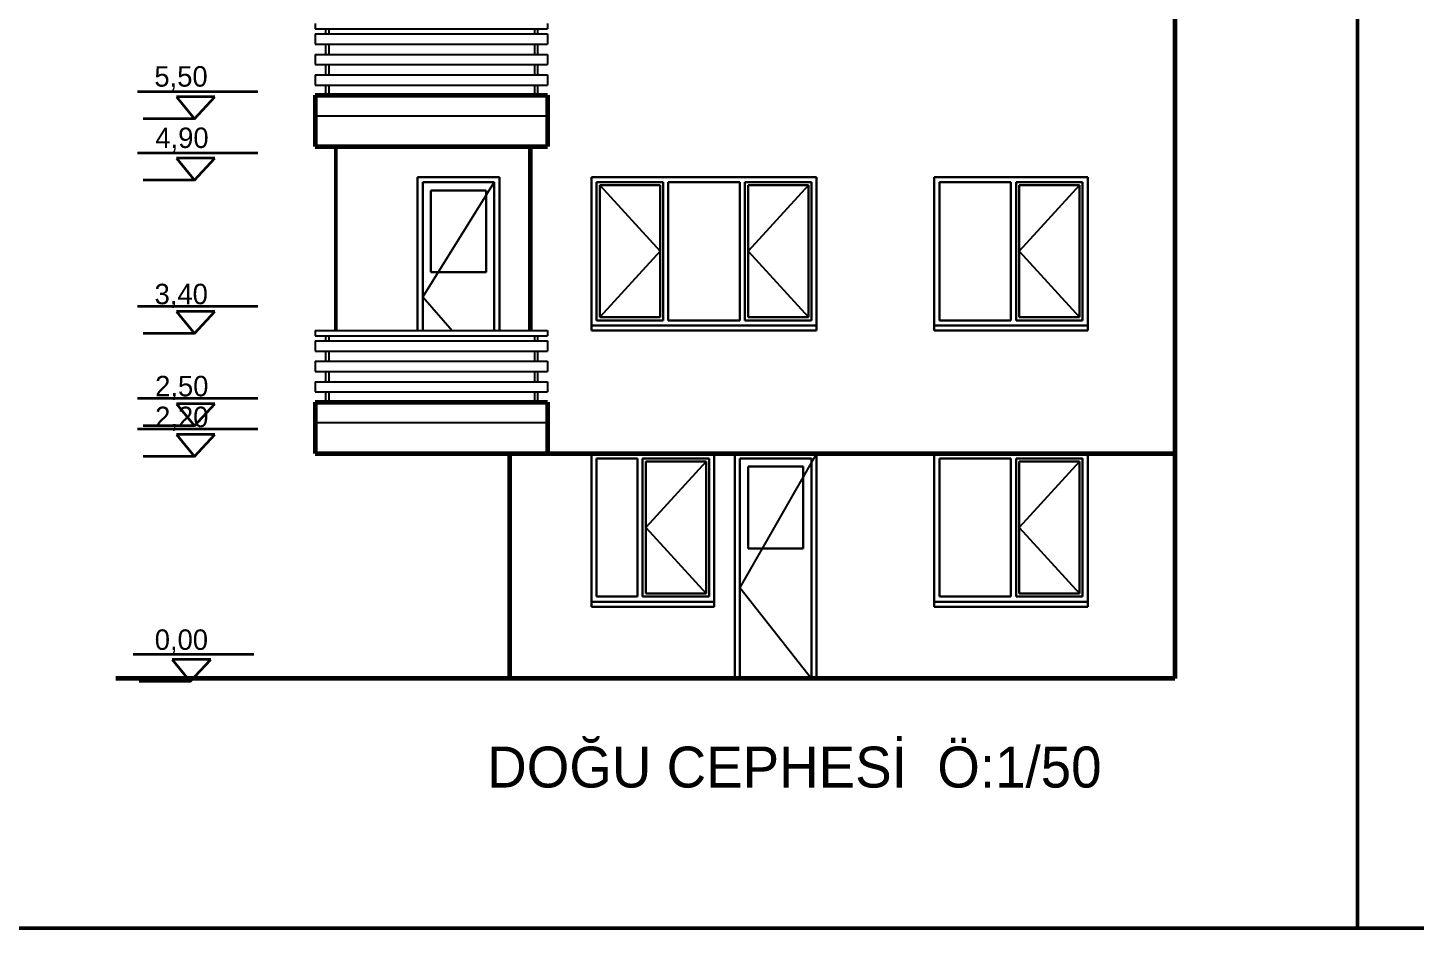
# Model space of a CAD drawing. Header units: millimetres. Extents: x 9537.41 to 9541.95, y -1431.78 to -1431.38.
# Drawn here: x 9540.8395 to 9541.1107, y -1431.7755 to -1431.5995 of the extents above; entities that cross this region are included whole.
import ezdxf

# ---------------------------------------------------------------- set-up
doc = ezdxf.new("R2010")
doc.units = ezdxf.units.MM
doc.linetypes.add('ACAD_ISO03W100', pattern=[30, 12, -18])
for name, color, linetype, lineweight in [('cephe', 232, 'Continuous', 60), ('duvar', 214, 'Continuous', 50), ('kapı-pencere', 140, 'Continuous', 30), ('sıva', 203, 'Continuous', 25), ('yazı', 161, 'Continuous', 35)]:
    doc.layers.add(name, color=color, linetype=linetype, lineweight=lineweight)

msp = doc.modelspace()

# ---------------------------------------------------------------- linework, layer by layer
at = {"layer": 'cephe'}
for p, q in [((9541.06372, -1431.55666), (9541.06372, -1431.61666)), ((9540.89572, -1431.61266), (9540.94112, -1431.61266)), ((9540.89572, -1431.61266), (9540.89572, -1431.61666)), ((9540.94112, -1431.61266), (9540.94112, -1431.61666)), ((9540.89572, -1431.61666), (9540.89572, -1431.62266)), ((9540.94112, -1431.61666), (9540.94112, -1431.62266)), ((9541.06372, -1431.61666), (9541.06372, -1431.68266)), ((9540.89572, -1431.62266), (9540.94112, -1431.62266)), ((9540.93772, -1431.62266), (9540.93772, -1431.65866)), ((9540.89572, -1431.67266), (9540.89572, -1431.68266)), ((9540.89572, -1431.67266), (9540.94112, -1431.67266)), ((9540.94112, -1431.67266), (9540.94112, -1431.68266)), ((9540.89572, -1431.68266), (9540.94112, -1431.68266)), ((9540.93372, -1431.68266), (9540.93372, -1431.72666)), ((9540.94112, -1431.68266), (9541.06372, -1431.68266)), ((9541.06372, -1431.68266), (9541.06372, -1431.72666)), ((9541.06372, -1431.72666), (9540.85674, -1431.72666))]:
    msp.add_line(p, q, dxfattribs=at)
at = {"layer": 'duvar'}
for p, q in [((9541.09945, -1431.39786), (9541.09945, -1431.7755)), ((9541.09945, -1431.39786), (9541.09945, -1431.7755)), ((9540.89972, -1431.62266), (9540.89972, -1431.65866)), ((9541.09945, -1431.7755), (9540.82231, -1431.7755)), ((9541.09945, -1431.7755), (9541.3766, -1431.7755))]:
    msp.add_line(p, q, dxfattribs=at)
at = {"layer": 'kapı-pencere'}
for p, q in [((9540.93172, -1431.62866), (9540.91572, -1431.62866)), ((9540.91572, -1431.62866), (9540.91572, -1431.65866)), ((9540.91672, -1431.62966), (9540.91672, -1431.65866)), ((9540.93072, -1431.62966), (9540.91672, -1431.62966)), ((9540.93072, -1431.62966), (9540.93072, -1431.65866)), ((9540.93172, -1431.62866), (9540.93172, -1431.65866)), ((9540.94972, -1431.62866), (9540.99372, -1431.62866)), ((9540.94972, -1431.62866), (9540.94972, -1431.65866)), ((9540.95072, -1431.62966), (9540.95072, -1431.65666)), ((9540.95072, -1431.62966), (9540.96372, -1431.62966)), ((9540.96372, -1431.62966), (9540.96372, -1431.65666)), ((9540.96472, -1431.62966), (9540.97872, -1431.62966)), ((9540.96472, -1431.62966), (9540.96472, -1431.65666)), ((9540.97872, -1431.62966), (9540.97872, -1431.65666)), ((9540.97972, -1431.62966), (9540.99272, -1431.62966)), ((9540.97972, -1431.62966), (9540.97972, -1431.65666)), ((9540.99272, -1431.62966), (9540.99272, -1431.65666)), ((9540.99372, -1431.62866), (9540.99372, -1431.65866)), ((9541.01672, -1431.62866), (9541.04672, -1431.62866)), ((9541.01672, -1431.62866), (9541.01672, -1431.65866)), ((9541.01772, -1431.62966), (9541.03172, -1431.62966)), ((9541.01772, -1431.62966), (9541.01772, -1431.65666)), ((9541.03172, -1431.62966), (9541.03172, -1431.65666)), ((9541.03272, -1431.62966), (9541.04572, -1431.62966)), ((9541.03272, -1431.62966), (9541.03272, -1431.65666)), ((9541.04572, -1431.62966), (9541.04572, -1431.65666)), ((9541.04672, -1431.62866), (9541.04672, -1431.65866)), ((9540.91832, -1431.63126), (9540.91832, -1431.64726)), ((9540.92912, -1431.63126), (9540.91832, -1431.63126)), ((9540.92912, -1431.63126), (9540.92912, -1431.64726)), ((9540.95132, -1431.63026), (9540.95132, -1431.65606)), ((9540.95132, -1431.63026), (9540.96312, -1431.63026)), ((9540.96312, -1431.63026), (9540.96312, -1431.65606)), ((9540.98032, -1431.63026), (9540.99212, -1431.63026)), ((9540.98032, -1431.63026), (9540.98032, -1431.65606)), ((9540.99212, -1431.63026), (9540.99212, -1431.65606)), ((9541.03332, -1431.63026), (9541.04512, -1431.63026)), ((9541.03332, -1431.63026), (9541.03332, -1431.65606)), ((9541.04512, -1431.63026), (9541.04512, -1431.65606)), ((9540.92912, -1431.64726), (9540.91832, -1431.64726)), ((9540.95072, -1431.65666), (9540.96372, -1431.65666)), ((9540.95132, -1431.65606), (9540.96312, -1431.65606)), ((9540.96472, -1431.65666), (9540.97872, -1431.65666)), ((9540.97972, -1431.65666), (9540.99272, -1431.65666)), ((9540.98032, -1431.65606), (9540.99212, -1431.65606)), ((9541.01772, -1431.65666), (9541.03172, -1431.65666)), ((9541.03272, -1431.65666), (9541.04572, -1431.65666)), ((9541.03332, -1431.65606), (9541.04512, -1431.65606)), ((9540.94972, -1431.65766), (9540.99372, -1431.65766)), ((9540.94972, -1431.65866), (9540.99372, -1431.65866)), ((9541.01672, -1431.65766), (9541.04672, -1431.65766)), ((9541.01672, -1431.65866), (9541.04672, -1431.65866)), ((9540.94972, -1431.68266), (9540.94972, -1431.71266)), ((9540.95072, -1431.68366), (9540.95072, -1431.71066)), ((9540.95072, -1431.68366), (9540.95872, -1431.68366)), ((9540.95872, -1431.68366), (9540.95872, -1431.71066)), ((9540.95972, -1431.68366), (9540.95972, -1431.71066)), ((9540.95972, -1431.68366), (9540.97272, -1431.68366)), ((9540.96032, -1431.68426), (9540.96032, -1431.71006)), ((9540.96032, -1431.68426), (9540.97212, -1431.68426)), ((9540.97212, -1431.68426), (9540.97212, -1431.71006)), ((9540.97272, -1431.68366), (9540.97272, -1431.71066)), ((9540.97372, -1431.68266), (9540.97372, -1431.71266)), ((9540.97772, -1431.68266), (9540.97772, -1431.72666)), ((9540.97872, -1431.68366), (9540.97872, -1431.72666)), ((9540.97872, -1431.68366), (9540.99272, -1431.68366)), ((9540.99272, -1431.68366), (9540.99272, -1431.72666)), ((9540.99372, -1431.68266), (9540.99372, -1431.72666)), ((9541.01672, -1431.68266), (9541.01672, -1431.71266)), ((9541.01772, -1431.68366), (9541.01772, -1431.71066)), ((9541.01772, -1431.68366), (9541.03172, -1431.68366)), ((9541.03172, -1431.68366), (9541.03172, -1431.71066)), ((9541.03272, -1431.68366), (9541.03272, -1431.71066)), ((9541.03272, -1431.68366), (9541.04572, -1431.68366)), ((9541.03332, -1431.68426), (9541.03332, -1431.71006)), ((9541.03332, -1431.68426), (9541.04512, -1431.68426)), ((9541.04512, -1431.68426), (9541.04512, -1431.71006)), ((9541.04572, -1431.68366), (9541.04572, -1431.71066)), ((9541.04672, -1431.68266), (9541.04672, -1431.71266)), ((9540.98032, -1431.68526), (9540.98032, -1431.70126)), ((9540.98032, -1431.68526), (9540.99112, -1431.68526)), ((9540.99112, -1431.68526), (9540.99112, -1431.70126)), ((9540.98032, -1431.70126), (9540.99112, -1431.70126)), ((9540.95072, -1431.71066), (9540.95872, -1431.71066)), ((9540.95972, -1431.71066), (9540.97272, -1431.71066)), ((9540.96032, -1431.71006), (9540.97212, -1431.71006)), ((9541.01772, -1431.71066), (9541.03172, -1431.71066)), ((9541.03272, -1431.71066), (9541.04572, -1431.71066)), ((9541.03332, -1431.71006), (9541.04512, -1431.71006)), ((9540.94972, -1431.71166), (9540.97372, -1431.71166)), ((9540.94972, -1431.71266), (9540.97372, -1431.71266)), ((9541.01672, -1431.71166), (9541.04672, -1431.71166)), ((9541.01672, -1431.71266), (9541.04672, -1431.71266))]:
    msp.add_line(p, q, dxfattribs=at)
at = {"layer": 'sıva'}
for p, q in [((9540.89572, -1431.59866), (9540.89572, -1431.59966)), ((9540.89572, -1431.59966), (9540.94112, -1431.59966)), ((9540.89775, -1431.59966), (9540.89775, -1431.60066)), ((9540.89835, -1431.59966), (9540.89835, -1431.60066)), ((9540.93859, -1431.59966), (9540.93859, -1431.60066)), ((9540.93919, -1431.59966), (9540.93919, -1431.60066)), ((9540.94112, -1431.59866), (9540.94112, -1431.59966)), ((9540.89572, -1431.60066), (9540.94112, -1431.60066)), ((9540.89572, -1431.60066), (9540.89572, -1431.60266)), ((9540.89572, -1431.60266), (9540.94112, -1431.60266)), ((9540.89775, -1431.60266), (9540.89775, -1431.60466)), ((9540.89835, -1431.60266), (9540.89835, -1431.60466)), ((9540.93859, -1431.60266), (9540.93859, -1431.60466)), ((9540.93919, -1431.60266), (9540.93919, -1431.60466)), ((9540.94112, -1431.60066), (9540.94112, -1431.60266)), ((9540.89572, -1431.60466), (9540.94112, -1431.60466)), ((9540.89572, -1431.60466), (9540.89572, -1431.60666)), ((9540.94112, -1431.60466), (9540.94112, -1431.60666)), ((9540.89572, -1431.60666), (9540.94112, -1431.60666)), ((9540.89775, -1431.60666), (9540.89775, -1431.60866)), ((9540.89835, -1431.60666), (9540.89835, -1431.60866)), ((9540.93859, -1431.60666), (9540.93859, -1431.60866)), ((9540.93919, -1431.60666), (9540.93919, -1431.60866)), ((9540.89572, -1431.60866), (9540.94112, -1431.60866)), ((9540.89572, -1431.60866), (9540.89572, -1431.61066)), ((9540.89572, -1431.61066), (9540.94112, -1431.61066)), ((9540.89775, -1431.61066), (9540.89775, -1431.61266)), ((9540.89835, -1431.61066), (9540.89835, -1431.61266)), ((9540.93859, -1431.61066), (9540.93859, -1431.61266)), ((9540.93919, -1431.61066), (9540.93919, -1431.61266)), ((9540.94112, -1431.60866), (9540.94112, -1431.61066)), ((9540.89572, -1431.65866), (9540.89572, -1431.65966)), ((9540.89572, -1431.65866), (9540.94112, -1431.65866)), ((9540.89572, -1431.65966), (9540.94112, -1431.65966)), ((9540.89775, -1431.65966), (9540.89775, -1431.66066)), ((9540.89835, -1431.65966), (9540.89835, -1431.66066)), ((9540.93859, -1431.65966), (9540.93859, -1431.66066)), ((9540.93919, -1431.65966), (9540.93919, -1431.66066)), ((9540.94112, -1431.65866), (9540.94112, -1431.65966)), ((9540.89572, -1431.66066), (9540.89572, -1431.66266)), ((9540.89572, -1431.66066), (9540.94112, -1431.66066)), ((9540.89572, -1431.66266), (9540.94112, -1431.66266)), ((9540.89775, -1431.66266), (9540.89775, -1431.66466)), ((9540.89835, -1431.66266), (9540.89835, -1431.66466)), ((9540.93859, -1431.66266), (9540.93859, -1431.66466)), ((9540.93919, -1431.66266), (9540.93919, -1431.66466)), ((9540.94112, -1431.66066), (9540.94112, -1431.66266)), ((9540.89572, -1431.66466), (9540.89572, -1431.66666)), ((9540.89572, -1431.66466), (9540.94112, -1431.66466)), ((9540.94112, -1431.66466), (9540.94112, -1431.66666)), ((9540.89572, -1431.66666), (9540.94112, -1431.66666)), ((9540.89775, -1431.66666), (9540.89775, -1431.66866)), ((9540.89835, -1431.66666), (9540.89835, -1431.66866)), ((9540.93859, -1431.66666), (9540.93859, -1431.66866)), ((9540.93919, -1431.66666), (9540.93919, -1431.66866)), ((9540.89572, -1431.66866), (9540.89572, -1431.67066)), ((9540.89572, -1431.66866), (9540.94112, -1431.66866)), ((9540.89572, -1431.67066), (9540.94112, -1431.67066)), ((9540.89775, -1431.67066), (9540.89775, -1431.67266)), ((9540.89835, -1431.67066), (9540.89835, -1431.67266)), ((9540.93859, -1431.67066), (9540.93859, -1431.67266)), ((9540.93919, -1431.67066), (9540.93919, -1431.67266)), ((9540.94112, -1431.66866), (9540.94112, -1431.67066))]:
    msp.add_line(p, q, dxfattribs=at)
at = {"layer": 'sıva', "linetype": 'ACAD_ISO03W100'}
for p, q in [((9540.89572, -1431.61666), (9540.94112, -1431.61666)), ((9540.89572, -1431.61666), (9540.94112, -1431.61666)), ((9540.89572, -1431.61666), (9540.94112, -1431.61666)), ((9540.93072, -1431.62966), (9540.91672, -1431.65208)), ((9540.95132, -1431.63026), (9540.96312, -1431.64316)), ((9540.99212, -1431.63026), (9540.98032, -1431.64316)), ((9541.04512, -1431.63026), (9541.03332, -1431.64316)), ((9540.96312, -1431.64316), (9540.95132, -1431.65606)), ((9540.98032, -1431.64316), (9540.99212, -1431.65606)), ((9541.03332, -1431.64316), (9541.04512, -1431.65606)), ((9540.91672, -1431.65208), (9540.92249, -1431.65866)), ((9540.89572, -1431.67666), (9540.94112, -1431.67666)), ((9540.97212, -1431.68426), (9540.96032, -1431.69716)), ((9540.99372, -1431.68266), (9540.97872, -1431.7089)), ((9541.04512, -1431.68426), (9541.03332, -1431.69716)), ((9540.96032, -1431.69716), (9540.97212, -1431.71006)), ((9541.03332, -1431.69716), (9541.04512, -1431.71006)), ((9540.97872, -1431.7089), (9540.99272, -1431.72666))]:
    msp.add_line(p, q, dxfattribs=at)
at = {"layer": 'yazı'}
for p, q in [((9540.88452, -1431.61196), (9540.86099, -1431.61196)), ((9540.86857, -1431.61296), (9540.87211, -1431.61726)), ((9540.87612, -1431.61296), (9540.86857, -1431.61296)), ((9540.87211, -1431.61726), (9540.87612, -1431.61296)), ((9540.87211, -1431.61726), (9540.86211, -1431.61726)), ((9540.88452, -1431.62396), (9540.86099, -1431.62396)), ((9540.87612, -1431.62496), (9540.86857, -1431.62496)), ((9540.86857, -1431.62496), (9540.87211, -1431.62926)), ((9540.87211, -1431.62926), (9540.87612, -1431.62496)), ((9540.87211, -1431.62926), (9540.86211, -1431.62926)), ((9540.88452, -1431.65396), (9540.86099, -1431.65396)), ((9540.87612, -1431.65496), (9540.86857, -1431.65496)), ((9540.86857, -1431.65496), (9540.87211, -1431.65926)), ((9540.87211, -1431.65926), (9540.87612, -1431.65496)), ((9540.87211, -1431.65926), (9540.86211, -1431.65926)), ((9540.88452, -1431.67196), (9540.86099, -1431.67196)), ((9540.86857, -1431.67296), (9540.87211, -1431.67726)), ((9540.87612, -1431.67296), (9540.86857, -1431.67296)), ((9540.87211, -1431.67726), (9540.87612, -1431.67296)), ((9540.88452, -1431.67796), (9540.86099, -1431.67796)), ((9540.87211, -1431.67726), (9540.86211, -1431.67726)), ((9540.87612, -1431.67896), (9540.86857, -1431.67896)), ((9540.86857, -1431.67896), (9540.87211, -1431.68326)), ((9540.87211, -1431.68326), (9540.87612, -1431.67896)), ((9540.87211, -1431.68326), (9540.86211, -1431.68326)), ((9540.8837, -1431.72196), (9540.86016, -1431.72196)), ((9540.8753, -1431.72296), (9540.86775, -1431.72296)), ((9540.86775, -1431.72296), (9540.87128, -1431.72726)), ((9540.87128, -1431.72726), (9540.8753, -1431.72296)), ((9540.87128, -1431.72726), (9540.86128, -1431.72726))]:
    msp.add_line(p, q, dxfattribs=at)

# ---------------------------------------------------------------- texts
for s, height, p in [('5,50', 0.004, (9540.86428, -1431.61097)), ('4,90', 0.004, (9540.86447, -1431.62297)), ('3,40', 0.004, (9540.86432, -1431.65351)), ('2,50', 0.004, (9540.86443, -1431.67151)), ('2,20', 0.004, (9540.86443, -1431.67753)), ('0,00', 0.004, (9540.86435, -1431.72108)), ('DOĞU CEPHESİ  Ö:1/50', 0.008, (9540.92934, -1431.74799))]:
    msp.add_text(s, height=height, dxfattribs=at).set_placement(p)

doc.saveas('drawing.dxf')
